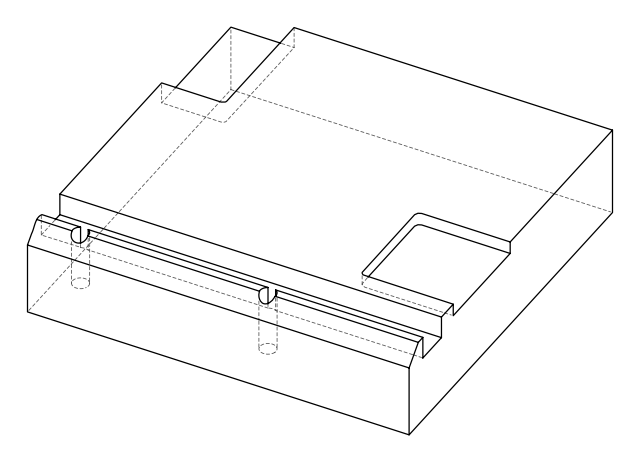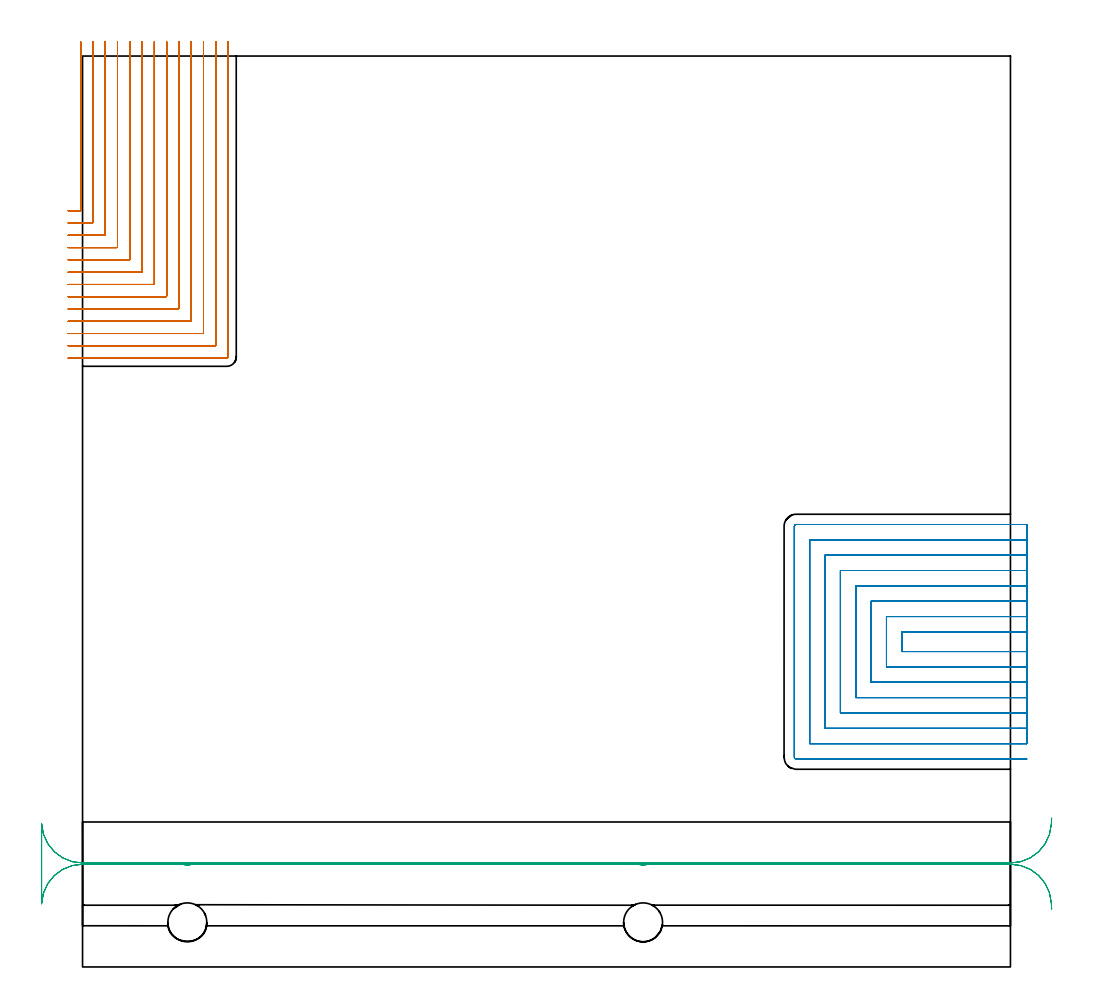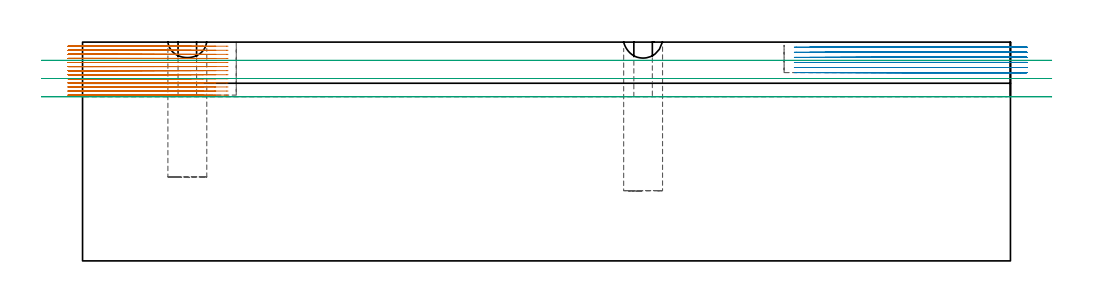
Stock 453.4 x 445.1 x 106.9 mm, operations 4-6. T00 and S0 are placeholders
(PLAN: 6 operations, 4 tool changes, 128.8 min)
(1 INDEXABLE_INSERT_DRILL_BLIND_HOLE_FROM_SOLID | STEP1POCKET | NXT0302_009 | 0.27 min | 18672 mm3)
(2 INDEXABLE_INSERT_DRILL_BLIND_HOLE_FROM_SOLID_1 | STEP1POCKET_1 | NXT0302_009 | 0.3 min | 20567 mm3)
(3 AREA_MILL | FG_CHAMFER_SURFACE | UGT0205_001 | 28.78 min | 90877 mm3)
(4 MILL_CORNER_NOTCH_RECTANGULAR | CORNER_NOTCH_RECTANGULAR | NXT0201_009 | Follow Part, ap 2, ae 75% | 59.23 min | 294795 mm3)
(5 MILL_SLOT | SLOT_PARTIAL_RECTANGULAR | NXT0201_013 | Follow Part, ap 2.5, ae 75% | 33.77 min | 205102 mm3)
(6 MILL_RECTANGULAR_SLOT | SLOT_RECTANGULAR | UGT0201_019 | Follow Part, ap 10, ae 75% | 6.49 min | 491224 mm3)
(TOOL NXT0302_009 | Index. Insert Drill 19mm [880-D1900L25-05] | D19 PA176 FL95 Z2)
(TOOL UGT0205_001 | Chamfer Mill 20 x 3 x 45 deg. | D20 FL50 Z2)
(TOOL NXT0201_009 | ENDMILL 8mm [2P460-0800-NA 1630] | D8 FL26 Z6)
(TOOL NXT0201_013 | ENDMILL 10mm | D10 FL30 Z4)
(TOOL UGT0201_019 | End mill 40 mm | D40 FL63 Z6)
(OP 4 MILL_CORNER_NOTCH_RECTANGULAR)
G17 G21 G94 G90
T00 M6
G54
G17 G0 G90 X-7. Y369.5 S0 M3
G43 Z116.901 H1
Z104.908
G94 G1 X-4. F250.
X-1.294 F500.
G3 X-0.9 Y369.894 R0.4
G1 Y448.997
Y451.997 F250.
G0 Z116.901
X-7. Y363.5
Z104.908
G1 X-4.
X4.705 F500.
G3 X5.1 Y363.895 R0.4
G1 Y449.1
Y452.1 F250.
G0 Z116.901
X-7. Y357.5
Z104.908
G1 X-4.
X10.705 F500.
G3 X11.1 Y357.895 R0.4
G1 Y449.1
Y452.1 F250.
G0 Z116.901
X-7. Y351.5
Z104.908
G1 X-4.
X16.705 F500.
G3 X17.1 Y351.895 R0.4
G1 Y449.1
Y452.1 F250.
G0 Z116.901
X-7. Y345.5
Z104.908
G1 X-4.
X22.705 F500.
G3 X23.1 Y345.895 R0.4
G1 Y449.1
Y452.1 F250.
G0 Z116.901
X-7. Y339.5
Z104.908
G1 X-4.
X28.705 F500.
G3 X29.1 Y339.895 R0.4
G1 Y449.1
Y452.1 F250.
G0 Z116.901
X-7. Y333.5
Z104.908
G1 X-4.
X34.704 F500.
G3 X35.1 Y333.896 R0.4
G1 Y449.1
Y452.1 F250.
G0 Z116.901
X-7. Y327.5
Z104.908
G1 X-4.
X40.704 F500.
G3 X41.1 Y327.896 R0.4
G1 Y449.1
Y452.1 F250.
G0 Z116.901
X-7. Y321.5
Z104.908
G1 X-4.
X46.704 F500.
G3 X47.1 Y321.896 R0.4
G1 Y449.1
Y452.1 F250.
G0 Z116.901
X-7. Y315.5
Z104.908
G1 X-4.
X52.704 F500.
G3 X53.1 Y315.896 R0.4
G1 Y449.1
Y452.1 F250.
G0 Z116.901
X-7. Y309.5
Z104.908
G1 X-4.
X58.703 F500.
G3 X59.1 Y309.897 R0.4
G1 Y449.1
Y452.1 F250.
G0 Z116.901
X-7. Y303.5
Z104.908
G1 X-4.
X64.703 F500.
G3 X65.1 Y303.897 R0.4
G1 Y449.1
Y452.1 F250.
G0 Z116.901
X-7. Y297.5
Z104.908
G1 X-4.
X70.5 F500.
G3 X71.1 Y298.1 R0.6
G1 Y449.1
Y452.1 F250.
G0 Z116.901
X-7. Y369.5
Z102.916
G1 X-4.
X-1.294 F500.
G3 X-0.9 Y369.894 R0.4
G1 Y448.997
Y451.997 F250.
G0 Z116.901
X-7. Y363.5
Z102.916
G1 X-4.
X4.705 F500.
G3 X5.1 Y363.895 R0.4
G1 Y449.1
Y452.1 F250.
G0 Z116.901
X-7. Y357.5
Z102.916
G1 X-4.
X10.705 F500.
G3 X11.1 Y357.895 R0.4
G1 Y449.1
Y452.1 F250.
G0 Z116.901
X-7. Y351.5
Z102.916
G1 X-4.
X16.705 F500.
G3 X17.1 Y351.895 R0.4
G1 Y449.1
Y452.1 F250.
G0 Z116.901
X-7. Y345.5
Z102.916
G1 X-4.
X22.705 F500.
G3 X23.1 Y345.895 R0.4
G1 Y449.1
Y452.1 F250.
G0 Z116.901
X-7. Y339.5
Z102.916
G1 X-4.
X28.705 F500.
G3 X29.1 Y339.895 R0.4
G1 Y449.1
Y452.1 F250.
G0 Z116.901
X-7. Y333.5
Z102.916
G1 X-4.
X34.704 F500.
G3 X35.1 Y333.896 R0.4
G1 Y449.1
Y452.1 F250.
G0 Z116.901
X-7. Y327.5
Z102.916
G1 X-4.
X40.704 F500.
G3 X41.1 Y327.896 R0.4
G1 Y449.1
Y452.1 F250.
G0 Z116.901
X-7. Y321.5
Z102.916
G1 X-4.
X46.704 F500.
G3 X47.1 Y321.896 R0.4
G1 Y449.1
Y452.1 F250.
G0 Z116.901
X-7. Y315.5
Z102.916
G1 X-4.
X52.704 F500.
G3 X53.1 Y315.896 R0.4
G1 Y449.1
Y452.1 F250.
G0 Z116.901
X-7. Y309.5
Z102.916
G1 X-4.
X58.703 F500.
G3 X59.1 Y309.897 R0.4
G1 Y449.1
Y452.1 F250.
G0 Z116.901
X-7. Y303.5
Z102.916
G1 X-4.
X64.703 F500.
G3 X65.1 Y303.897 R0.4
G1 Y449.1
Y452.1 F250.
G0 Z116.901
X-7. Y297.5
Z102.916
G1 X-4.
X70.5 F500.
G3 X71.1 Y298.1 R0.6
G1 Y449.1
Y452.1 F250.
G0 Z116.901
X-7. Y369.5
Z100.924
G1 X-4.
X-1.294 F500.
G3 X-0.9 Y369.894 R0.4
G1 Y448.997
Y451.997 F250.
G0 Z116.901
X-7. Y363.5
Z100.924
G1 X-4.
X4.705 F500.
G3 X5.1 Y363.895 R0.4
G1 Y449.1
Y452.1 F250.
G0 Z116.901
X-7. Y357.5
Z100.924
G1 X-4.
X10.705 F500.
G3 X11.1 Y357.895 R0.4
G1 Y449.1
Y452.1 F250.
G0 Z116.901
X-7. Y351.5
Z100.924
G1 X-4.
X16.705 F500.
G3 X17.1 Y351.895 R0.4
G1 Y449.1
Y452.1 F250.
G0 Z116.901
X-7. Y345.5
Z100.924
G1 X-4.
X22.705 F500.
G3 X23.1 Y345.895 R0.4
G1 Y449.1
Y452.1 F250.
G0 Z116.901
X-7. Y339.5
Z100.924
G1 X-4.
X28.705 F500.
G3 X29.1 Y339.895 R0.4
G1 Y449.1
Y452.1 F250.
G0 Z116.901
X-7. Y333.5
Z100.924
G1 X-4.
X34.704 F500.
G3 X35.1 Y333.896 R0.4
G1 Y449.1
Y452.1 F250.
G0 Z116.901
X-7. Y327.5
Z100.924
G1 X-4.
X40.704 F500.
G3 X41.1 Y327.896 R0.4
G1 Y449.1
Y452.1 F250.
G0 Z116.901
X-7. Y321.5
Z100.924
G1 X-4.
X46.704 F500.
G3 X47.1 Y321.896 R0.4
G1 Y449.1
Y452.1 F250.
G0 Z116.901
X-7. Y315.5
Z100.924
G1 X-4.
X52.704 F500.
G3 X53.1 Y315.896 R0.4
G1 Y449.1
Y452.1 F250.
G0 Z116.901
X-7. Y309.5
Z100.924
G1 X-4.
X58.703 F500.
G3 X59.1 Y309.897 R0.4
G1 Y449.1
Y452.1 F250.
G0 Z116.901
X-7. Y303.5
Z100.924
G1 X-4.
X64.703 F500.
G3 X65.1 Y303.897 R0.4
G1 Y449.1
Y452.1 F250.
G0 Z116.901
X-7. Y297.5
Z100.924
G1 X-4.
X70.5 F500.
G3 X71.1 Y298.1 R0.6
G1 Y449.1
Y452.1 F250.
G0 Z116.901
X-7. Y369.5
Z98.931
G1 X-4.
X-1.294 F500.
G3 X-0.9 Y369.894 R0.4
G1 Y448.997
Y451.997 F250.
G0 Z116.901
X-7. Y363.5
Z98.931
G1 X-4.
X4.705 F500.
G3 X5.1 Y363.895 R0.4
G1 Y449.1
Y452.1 F250.
G0 Z116.901
X-7. Y357.5
Z98.931
G1 X-4.
X10.705 F500.
G3 X11.1 Y357.895 R0.4
G1 Y449.1
Y452.1 F250.
G0 Z116.901
X-7. Y351.5
Z98.931
G1 X-4.
X16.705 F500.
G3 X17.1 Y351.895 R0.4
G1 Y449.1
Y452.1 F250.
G0 Z116.901
X-7. Y345.5
Z98.931
G1 X-4.
X22.705 F500.
G3 X23.1 Y345.895 R0.4
G1 Y449.1
Y452.1 F250.
G0 Z116.901
X-7. Y339.5
Z98.931
G1 X-4.
X28.705 F500.
G3 X29.1 Y339.895 R0.4
G1 Y449.1
Y452.1 F250.
G0 Z116.901
X-7. Y333.5
Z98.931
G1 X-4.
X34.704 F500.
G3 X35.1 Y333.896 R0.4
G1 Y449.1
Y452.1 F250.
G0 Z116.901
X-7. Y327.5
Z98.931
G1 X-4.
X40.704 F500.
G3 X41.1 Y327.896 R0.4
G1 Y449.1
Y452.1 F250.
G0 Z116.901
X-7. Y321.5
Z98.931
G1 X-4.
X46.704 F500.
G3 X47.1 Y321.896 R0.4
G1 Y449.1
Y452.1 F250.
G0 Z116.901
X-7. Y315.5
Z98.931
G1 X-4.
X52.704 F500.
G3 X53.1 Y315.896 R0.4
G1 Y449.1
Y452.1 F250.
G0 Z116.901
X-7. Y309.5
Z98.931
G1 X-4.
X58.703 F500.
G3 X59.1 Y309.897 R0.4
G1 Y449.1
Y452.1 F250.
G0 Z116.901
X-7. Y303.5
Z98.931
G1 X-4.
X64.703 F500.
G3 X65.1 Y303.897 R0.4
G1 Y449.1
Y452.1 F250.
G0 Z116.901
X-7. Y297.5
Z98.931
G1 X-4.
X70.5 F500.
G3 X71.1 Y298.1 R0.6
G1 Y449.1
Y452.1 F250.
G0 Z116.901
X-7. Y369.5
Z96.939
G1 X-4.
X-1.294 F500.
G3 X-0.9 Y369.894 R0.4
G1 Y448.997
Y451.997 F250.
G0 Z116.901
X-7. Y363.5
Z96.939
G1 X-4.
X4.705 F500.
G3 X5.1 Y363.895 R0.4
G1 Y449.1
Y452.1 F250.
G0 Z116.901
X-7. Y357.5
Z96.939
G1 X-4.
X10.705 F500.
G3 X11.1 Y357.895 R0.4
G1 Y449.1
Y452.1 F250.
G0 Z116.901
X-7. Y351.5
Z96.939
G1 X-4.
X16.705 F500.
G3 X17.1 Y351.895 R0.4
G1 Y449.1
Y452.1 F250.
G0 Z116.901
X-7. Y345.5
Z96.939
G1 X-4.
X22.705 F500.
G3 X23.1 Y345.895 R0.4
G1 Y449.1
Y452.1 F250.
G0 Z116.901
X-7. Y339.5
Z96.939
G1 X-4.
X28.705 F500.
G3 X29.1 Y339.895 R0.4
G1 Y449.1
Y452.1 F250.
G0 Z116.901
X-7. Y333.5
Z96.939
G1 X-4.
X34.704 F500.
G3 X35.1 Y333.896 R0.4
G1 Y449.1
Y452.1 F250.
G0 Z116.901
X-7. Y327.5
Z96.939
G1 X-4.
X40.704 F500.
G3 X41.1 Y327.896 R0.4
G1 Y449.1
Y452.1 F250.
G0 Z116.901
X-7. Y321.5
Z96.939
G1 X-4.
X46.704 F500.
G3 X47.1 Y321.896 R0.4
G1 Y449.1
Y452.1 F250.
G0 Z116.901
X-7. Y315.5
Z96.939
G1 X-4.
X52.704 F500.
G3 X53.1 Y315.896 R0.4
G1 Y449.1
Y452.1 F250.
G0 Z116.901
X-7. Y309.5
Z96.939
G1 X-4.
X58.703 F500.
G3 X59.1 Y309.897 R0.4
G1 Y449.1
Y452.1 F250.
G0 Z116.901
X-7. Y303.5
Z96.939
G1 X-4.
X64.703 F500.
G3 X65.1 Y303.897 R0.4
G1 Y449.1
Y452.1 F250.
G0 Z116.901
X-7. Y297.5
Z96.939
G1 X-4.
X70.5 F500.
G3 X71.1 Y298.1 R0.6
G1 Y449.1
Y452.1 F250.
G0 Z116.901
X-7. Y369.5
Z94.947
G1 X-4.
X-1.294 F500.
G3 X-0.9 Y369.894 R0.4
G1 Y448.997
Y451.997 F250.
G0 Z116.901
X-7. Y363.5
Z94.947
G1 X-4.
X4.705 F500.
G3 X5.1 Y363.895 R0.4
G1 Y449.1
Y452.1 F250.
G0 Z116.901
X-7. Y357.5
Z94.947
G1 X-4.
X10.705 F500.
G3 X11.1 Y357.895 R0.4
G1 Y449.1
Y452.1 F250.
G0 Z116.901
X-7. Y351.5
Z94.947
G1 X-4.
X16.705 F500.
G3 X17.1 Y351.895 R0.4
G1 Y449.1
Y452.1 F250.
G0 Z116.901
X-7. Y345.5
Z94.947
G1 X-4.
X22.705 F500.
G3 X23.1 Y345.895 R0.4
G1 Y449.1
Y452.1 F250.
G0 Z116.901
X-7. Y339.5
Z94.947
G1 X-4.
X28.705 F500.
G3 X29.1 Y339.895 R0.4
G1 Y449.1
Y452.1 F250.
G0 Z116.901
X-7. Y333.5
Z94.947
G1 X-4.
X34.704 F500.
G3 X35.1 Y333.896 R0.4
G1 Y449.1
Y452.1 F250.
G0 Z116.901
X-7. Y327.5
Z94.947
G1 X-4.
X40.704 F500.
G3 X41.1 Y327.896 R0.4
G1 Y449.1
Y452.1 F250.
G0 Z116.901
X-7. Y321.5
Z94.947
G1 X-4.
X46.704 F500.
G3 X47.1 Y321.896 R0.4
G1 Y449.1
Y452.1 F250.
G0 Z116.901
X-7. Y315.5
Z94.947
G1 X-4.
X52.704 F500.
G3 X53.1 Y315.896 R0.4
G1 Y449.1
Y452.1 F250.
G0 Z116.901
X-7. Y309.5
Z94.947
G1 X-4.
X58.703 F500.
G3 X59.1 Y309.897 R0.4
G1 Y449.1
Y452.1 F250.
G0 Z116.901
X-7. Y303.5
Z94.947
G1 X-4.
X64.703 F500.
G3 X65.1 Y303.897 R0.4
G1 Y449.1
Y452.1 F250.
G0 Z116.901
X-7. Y297.5
Z94.947
G1 X-4.
X70.5 F500.
G3 X71.1 Y298.1 R0.6
G1 Y449.1
Y452.1 F250.
G0 Z116.901
X-7. Y369.5
Z92.954
G1 X-4.
X-1.294 F500.
G3 X-0.9 Y369.894 R0.4
G1 Y448.997
Y451.997 F250.
G0 Z116.901
X-7. Y363.5
Z92.954
G1 X-4.
X4.705 F500.
G3 X5.1 Y363.895 R0.4
G1 Y449.1
Y452.1 F250.
G0 Z116.901
X-7. Y357.5
Z92.954
G1 X-4.
X10.705 F500.
G3 X11.1 Y357.895 R0.4
G1 Y449.1
Y452.1 F250.
G0 Z116.901
X-7. Y351.5
Z92.954
G1 X-4.
X16.705 F500.
G3 X17.1 Y351.895 R0.4
G1 Y449.1
Y452.1 F250.
G0 Z116.901
X-7. Y345.5
Z92.954
G1 X-4.
X22.705 F500.
G3 X23.1 Y345.895 R0.4
G1 Y449.1
Y452.1 F250.
G0 Z116.901
X-7. Y339.5
Z92.954
G1 X-4.
X28.705 F500.
G3 X29.1 Y339.895 R0.4
G1 Y449.1
Y452.1 F250.
G0 Z116.901
X-7. Y333.5
Z92.954
G1 X-4.
X34.704 F500.
G3 X35.1 Y333.896 R0.4
G1 Y449.1
Y452.1 F250.
G0 Z116.901
X-7. Y327.5
Z92.954
G1 X-4.
X40.704 F500.
G3 X41.1 Y327.896 R0.4
G1 Y449.1
Y452.1 F250.
G0 Z116.901
X-7. Y321.5
Z92.954
G1 X-4.
X46.704 F500.
G3 X47.1 Y321.896 R0.4
G1 Y449.1
Y452.1 F250.
G0 Z116.901
X-7. Y315.5
Z92.954
G1 X-4.
X52.704 F500.
G3 X53.1 Y315.896 R0.4
G1 Y449.1
Y452.1 F250.
G0 Z116.901
X-7. Y309.5
Z92.954
G1 X-4.
X58.703 F500.
G3 X59.1 Y309.897 R0.4
G1 Y449.1
Y452.1 F250.
G0 Z116.901
X-7. Y303.5
Z92.954
G1 X-4.
X64.703 F500.
G3 X65.1 Y303.897 R0.4
G1 Y449.1
Y452.1 F250.
G0 Z116.901
X-7. Y297.5
Z92.954
G1 X-4.
X70.5 F500.
G3 X71.1 Y298.1 R0.6
G1 Y449.1
Y452.1 F250.
G0 Z116.901
X-7. Y369.5
Z90.962
G1 X-4.
X-1.294 F500.
G3 X-0.9 Y369.894 R0.4
G1 Y448.997
Y451.997 F250.
G0 Z116.901
X-7. Y363.5
Z90.962
G1 X-4.
X4.705 F500.
G3 X5.1 Y363.895 R0.4
G1 Y449.1
Y452.1 F250.
G0 Z116.901
X-7. Y357.5
Z90.962
G1 X-4.
X10.705 F500.
G3 X11.1 Y357.895 R0.4
G1 Y449.1
Y452.1 F250.
G0 Z116.901
X-7. Y351.5
Z90.962
G1 X-4.
X16.705 F500.
G3 X17.1 Y351.895 R0.4
G1 Y449.1
Y452.1 F250.
G0 Z116.901
X-7. Y345.5
Z90.962
G1 X-4.
X22.705 F500.
G3 X23.1 Y345.895 R0.4
G1 Y449.1
Y452.1 F250.
G0 Z116.901
X-7. Y339.5
Z90.962
G1 X-4.
X28.705 F500.
G3 X29.1 Y339.895 R0.4
G1 Y449.1
Y452.1 F250.
G0 Z116.901
X-7. Y333.5
Z90.962
G1 X-4.
X34.704 F500.
G3 X35.1 Y333.896 R0.4
G1 Y449.1
Y452.1 F250.
G0 Z116.901
X-7. Y327.5
Z90.962
G1 X-4.
X40.704 F500.
G3 X41.1 Y327.896 R0.4
G1 Y449.1
Y452.1 F250.
G0 Z116.901
X-7. Y321.5
Z90.962
G1 X-4.
X46.704 F500.
G3 X47.1 Y321.896 R0.4
G1 Y449.1
Y452.1 F250.
G0 Z116.901
X-7. Y315.5
Z90.962
G1 X-4.
X52.704 F500.
G3 X53.1 Y315.896 R0.4
G1 Y449.1
Y452.1 F250.
G0 Z116.901
X-7. Y309.5
Z90.962
G1 X-4.
X58.703 F500.
G3 X59.1 Y309.897 R0.4
G1 Y449.1
Y452.1 F250.
G0 Z116.901
X-7. Y303.5
Z90.962
G1 X-4.
X64.703 F500.
G3 X65.1 Y303.897 R0.4
G1 Y449.1
Y452.1 F250.
G0 Z116.901
X-7. Y297.5
Z90.962
G1 X-4.
X70.5 F500.
G3 X71.1 Y298.1 R0.6
G1 Y449.1
Y452.1 F250.
G0 Z116.901
X-7. Y369.5
Z88.969
G1 X-4.
X-1.294 F500.
G3 X-0.9 Y369.894 R0.4
G1 Y448.997
Y451.997 F250.
G0 Z116.901
X-7. Y363.5
Z88.969
G1 X-4.
X4.705 F500.
G3 X5.1 Y363.895 R0.4
G1 Y449.1
Y452.1 F250.
G0 Z116.901
X-7. Y357.5
Z88.969
G1 X-4.
X10.705 F500.
G3 X11.1 Y357.895 R0.4
G1 Y449.1
Y452.1 F250.
G0 Z116.901
X-7. Y351.5
Z88.969
G1 X-4.
X16.705 F500.
G3 X17.1 Y351.895 R0.4
G1 Y449.1
Y452.1 F250.
G0 Z116.901
X-7. Y345.5
Z88.969
G1 X-4.
X22.705 F500.
G3 X23.1 Y345.895 R0.4
G1 Y449.1
Y452.1 F250.
G0 Z116.901
X-7. Y339.5
Z88.969
G1 X-4.
X28.705 F500.
G3 X29.1 Y339.895 R0.4
G1 Y449.1
Y452.1 F250.
G0 Z116.901
X-7. Y333.5
Z88.969
G1 X-4.
X34.704 F500.
G3 X35.1 Y333.896 R0.4
G1 Y449.1
Y452.1 F250.
G0 Z116.901
X-7. Y327.5
Z88.969
G1 X-4.
X40.704 F500.
G3 X41.1 Y327.896 R0.4
G1 Y449.1
Y452.1 F250.
G0 Z116.901
X-7. Y321.5
Z88.969
G1 X-4.
X46.704 F500.
G3 X47.1 Y321.896 R0.4
G1 Y449.1
Y452.1 F250.
G0 Z116.901
X-7. Y315.5
Z88.969
G1 X-4.
X52.704 F500.
G3 X53.1 Y315.896 R0.4
G1 Y449.1
Y452.1 F250.
G0 Z116.901
X-7. Y309.5
Z88.969
G1 X-4.
X58.703 F500.
G3 X59.1 Y309.897 R0.4
G1 Y449.1
Y452.1 F250.
G0 Z116.901
X-7. Y303.5
Z88.969
G1 X-4.
X64.703 F500.
G3 X65.1 Y303.897 R0.4
G1 Y449.1
Y452.1 F250.
G0 Z116.901
X-7. Y297.5
Z88.969
G1 X-4.
X70.5 F500.
G3 X71.1 Y298.1 R0.6
G1 Y449.1
Y452.1 F250.
G0 Z116.901
X-7. Y369.5
Z86.977
G1 X-4.
X-1.294 F500.
G3 X-0.9 Y369.894 R0.4
G1 Y448.997
Y451.997 F250.
G0 Z116.901
X-7. Y363.5
Z86.977
G1 X-4.
X4.705 F500.
G3 X5.1 Y363.895 R0.4
G1 Y449.1
Y452.1 F250.
G0 Z116.901
X-7. Y357.5
Z86.977
G1 X-4.
X10.705 F500.
G3 X11.1 Y357.895 R0.4
G1 Y449.1
Y452.1 F250.
G0 Z116.901
X-7. Y351.5
Z86.977
G1 X-4.
X16.705 F500.
G3 X17.1 Y351.895 R0.4
G1 Y449.1
Y452.1 F250.
G0 Z116.901
X-7. Y345.5
Z86.977
G1 X-4.
X22.705 F500.
G3 X23.1 Y345.895 R0.4
G1 Y449.1
Y452.1 F250.
G0 Z116.901
X-7. Y339.5
Z86.977
G1 X-4.
X28.705 F500.
G3 X29.1 Y339.895 R0.4
G1 Y449.1
Y452.1 F250.
G0 Z116.901
X-7. Y333.5
Z86.977
G1 X-4.
X34.704 F500.
G3 X35.1 Y333.896 R0.4
G1 Y449.1
Y452.1 F250.
G0 Z116.901
X-7. Y327.5
Z86.977
G1 X-4.
X40.704 F500.
G3 X41.1 Y327.896 R0.4
G1 Y449.1
Y452.1 F250.
G0 Z116.901
X-7. Y321.5
Z86.977
G1 X-4.
X46.704 F500.
G3 X47.1 Y321.896 R0.4
G1 Y449.1
Y452.1 F250.
G0 Z116.901
X-7. Y315.5
Z86.977
G1 X-4.
X52.704 F500.
G3 X53.1 Y315.896 R0.4
G1 Y449.1
Y452.1 F250.
G0 Z116.901
X-7. Y309.5
Z86.977
G1 X-4.
X58.703 F500.
G3 X59.1 Y309.897 R0.4
G1 Y449.1
Y452.1 F250.
G0 Z116.901
X-7. Y303.5
Z86.977
G1 X-4.
X64.703 F500.
G3 X65.1 Y303.897 R0.4
G1 Y449.1
Y452.1 F250.
G0 Z116.901
X-7. Y297.5
Z86.977
G1 X-4.
X70.5 F500.
G3 X71.1 Y298.1 R0.6
G1 Y449.1
Y452.1 F250.
G0 Z116.901
X-7. Y369.5
Z84.985
G1 X-4.
X-1.294 F500.
G3 X-0.9 Y369.894 R0.4
G1 Y448.997
Y451.997 F250.
G0 Z116.901
X-7. Y363.5
Z84.985
G1 X-4.
X4.705 F500.
G3 X5.1 Y363.895 R0.4
G1 Y449.1
Y452.1 F250.
G0 Z116.901
X-7. Y357.5
Z84.985
G1 X-4.
X10.705 F500.
G3 X11.1 Y357.895 R0.4
G1 Y449.1
Y452.1 F250.
G0 Z116.901
X-7. Y351.5
Z84.985
G1 X-4.
X16.705 F500.
G3 X17.1 Y351.895 R0.4
G1 Y449.1
Y452.1 F250.
G0 Z116.901
X-7. Y345.5
Z84.985
G1 X-4.
X22.705 F500.
G3 X23.1 Y345.895 R0.4
G1 Y449.1
Y452.1 F250.
G0 Z116.901
X-7. Y339.5
Z84.985
G1 X-4.
X28.705 F500.
G3 X29.1 Y339.896 R0.4
G1 Y449.1
Y452.1 F250.
G0 Z116.901
X-7. Y333.5
Z84.985
G1 X-4.
X34.704 F500.
G3 X35.1 Y333.896 R0.4
G1 Y449.1
Y452.1 F250.
G0 Z116.901
X-7. Y327.5
Z84.985
G1 X-4.
X40.704 F500.
G3 X41.1 Y327.896 R0.4
G1 Y449.1
Y452.1 F250.
G0 Z116.901
X-7. Y321.5
Z84.985
G1 X-4.
X46.704 F500.
G3 X47.1 Y321.896 R0.4
G1 Y449.1
Y452.1 F250.
G0 Z116.901
X-7. Y315.5
Z84.985
G1 X-4.
X52.704 F500.
G3 X53.1 Y315.896 R0.4
G1 Y449.1
Y452.1 F250.
G0 Z116.901
X-7. Y309.5
Z84.985
G1 X-4.
X58.703 F500.
G3 X59.1 Y309.897 R0.4
G1 Y449.1
Y452.1 F250.
G0 Z116.901
X-7. Y303.5
Z84.985
G1 X-4.
X64.703 F500.
G3 X65.1 Y303.897 R0.4
G1 Y449.1
Y452.1 F250.
G0 Z116.901
X-7. Y297.5
Z84.985
G1 X-4.
X70.5 F500.
G3 X71.1 Y298.1 R0.6
G1 Y449.1
Y452.1 F250.
G0 Z116.901
X-7. Y369.5
Z82.992
G1 X-4.
X-1.294 F500.
G3 X-0.9 Y369.894 R0.4
G1 Y448.997
Y451.997 F250.
G0 Z116.901
X-7. Y363.5
Z82.992
G1 X-4.
X4.705 F500.
G3 X5.1 Y363.895 R0.4
G1 Y449.1
Y452.1 F250.
G0 Z116.901
X-7. Y357.5
Z82.992
G1 X-4.
X10.705 F500.
G3 X11.1 Y357.895 R0.4
G1 Y449.1
Y452.1 F250.
G0 Z116.901
X-7. Y351.5
Z82.992
G1 X-4.
X16.705 F500.
G3 X17.1 Y351.895 R0.4
G1 Y449.1
Y452.1 F250.
G0 Z116.901
X-7. Y345.5
Z82.992
G1 X-4.
X22.705 F500.
G3 X23.1 Y345.895 R0.4
G1 Y449.1
Y452.1 F250.
G0 Z116.901
X-7. Y339.5
Z82.992
G1 X-4.
X28.705 F500.
G3 X29.1 Y339.895 R0.4
G1 Y449.1
Y452.1 F250.
G0 Z116.901
X-7. Y333.5
Z82.992
G1 X-4.
X34.704 F500.
G3 X35.1 Y333.896 R0.4
G1 Y449.1
Y452.1 F250.
G0 Z116.901
X-7. Y327.5
Z82.992
G1 X-4.
X40.704 F500.
G3 X41.1 Y327.896 R0.4
G1 Y449.1
Y452.1 F250.
G0 Z116.901
X-7. Y321.5
Z82.992
G1 X-4.
X46.704 F500.
G3 X47.1 Y321.896 R0.4
G1 Y449.1
Y452.1 F250.
G0 Z116.901
X-7. Y315.5
Z82.992
G1 X-4.
X52.704 F500.
G3 X53.1 Y315.896 R0.4
G1 Y449.1
Y452.1 F250.
G0 Z116.901
X-7. Y309.5
Z82.992
G1 X-4.
X58.703 F500.
G3 X59.1 Y309.897 R0.4
G1 Y449.1
Y452.1 F250.
G0 Z116.901
X-7. Y303.5
Z82.992
G1 X-4.
X64.703 F500.
G3 X65.1 Y303.897 R0.4
G1 Y449.1
Y452.1 F250.
G0 Z116.901
X-7. Y297.5
Z82.992
G1 X-4.
X70.5 F500.
G3 X71.1 Y298.1 R0.6
G1 Y449.1
Y452.1 F250.
G0 Z116.901
X-7. Y369.5
Z81.
G1 X-4.
X-1.294 F500.
G3 X-0.9 Y369.894 R0.4
G1 Y448.997
Y451.997 F250.
G0 Z116.901
X-7. Y363.5
Z81.
G1 X-4.
X4.705 F500.
G3 X5.1 Y363.895 R0.4
G1 Y449.1
Y452.1 F250.
G0 Z116.901
X-7. Y357.5
Z81.
G1 X-4.
X10.705 F500.
G3 X11.1 Y357.895 R0.4
G1 Y449.1
Y452.1 F250.
G0 Z116.901
X-7. Y351.5
Z81.
G1 X-4.
X16.705 F500.
G3 X17.1 Y351.895 R0.4
G1 Y449.1
Y452.1 F250.
G0 Z116.901
X-7. Y345.5
Z81.
G1 X-4.
X22.705 F500.
G3 X23.1 Y345.895 R0.4
G1 Y449.1
Y452.1 F250.
G0 Z116.901
X-7. Y339.5
Z81.
G1 X-4.
X28.705 F500.
G3 X29.1 Y339.895 R0.4
G1 Y449.1
Y452.1 F250.
G0 Z116.901
X-7. Y333.5
Z81.
G1 X-4.
X34.704 F500.
G3 X35.1 Y333.896 R0.4
G1 Y449.1
Y452.1 F250.
G0 Z116.901
X-7. Y327.5
Z81.
G1 X-4.
X40.704 F500.
G3 X41.1 Y327.896 R0.4
G1 Y449.1
Y452.1 F250.
G0 Z116.901
X-7. Y321.5
Z81.
G1 X-4.
X46.704 F500.
G3 X47.1 Y321.896 R0.4
G1 Y449.1
Y452.1 F250.
G0 Z116.901
X-7. Y315.5
Z81.
G1 X-4.
X52.704 F500.
G3 X53.1 Y315.896 R0.4
G1 Y449.1
Y452.1 F250.
G0 Z116.901
X-7. Y309.5
Z81.
G1 X-4.
X58.703 F500.
G3 X59.1 Y309.897 R0.4
G1 Y449.1
Y452.1 F250.
G0 Z116.901
X-7. Y303.5
Z81.
G1 X-4.
X64.703 F500.
G3 X65.1 Y303.897 R0.4
G1 Y449.1
Y452.1 F250.
G0 Z116.901
X-7. Y297.5
Z81.
G1 X-4.
X70.5 F500.
G3 X71.1 Y298.1 R0.6
G1 Y449.1
Y452.1 F250.
G0 Z116.901
M5
M2
(OP 5 MILL_SLOT)
G17 G21 G94 G90
T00 M6
G54
G17 G0 G90 X461.4 Y163.7 S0 M3
G43 Z116.901 H0
Z104.417
G94 G1 X458.4 F250.
X400.3 F500.
Y154.1
X458.4
X461.4 F250.
Y171.2
X458.4
X392.8 F500.
Y146.6
X458.4
X461.4 F250.
Y178.7
X458.4
X385.3 F500.
Y139.1
X458.4
X461.4 F250.
Y186.2
X458.4
X377.8 F500.
Y131.6
X458.4
X461.4 F250.
Y193.7
X458.4
X370.3 F500.
Y124.1
X458.4
X461.4 F250.
Y201.2
X458.4
X362.8 F500.
Y116.6
X458.4
X461.4 F250.
Y208.7
X458.4
X355.3 F500.
Y109.1
X458.4
X461.4 F250.
Y216.2
X458.4
X348.7 F500.
G3 X347.8 Y215.3 R0.9
G1 Y102.5
G3 X348.7 Y101.6 R0.9
G1 X458.4
X461.4 F250.
G0 Y163.7 Z101.934
G1 X458.4
X400.3 F500.
Y154.1
X458.4
X461.4 F250.
Y171.2
X458.4
X392.8 F500.
Y146.6
X458.4
X461.4 F250.
Y178.7
X458.4
X385.3 F500.
Y139.1
X458.4
X461.4 F250.
Y186.2
X458.4
X377.8 F500.
Y131.6
X458.4
X461.4 F250.
Y193.7
X458.4
X370.3 F500.
Y124.1
X458.4
X461.4 F250.
Y201.2
X458.4
X362.8 F500.
Y116.6
X458.4
X461.4 F250.
Y208.7
X458.4
X355.3 F500.
Y109.1
X458.4
X461.4 F250.
Y216.2
X458.4
X348.7 F500.
G3 X347.8 Y215.3 R0.9
G1 Y102.5
G3 X348.7 Y101.6 R0.9
G1 X458.4
X461.4 F250.
G0 Y163.7 Z99.45
G1 X458.4
X400.3 F500.
Y154.1
X458.4
X461.4 F250.
Y171.2
X458.4
X392.8 F500.
Y146.6
X458.4
X461.4 F250.
Y178.7
X458.4
X385.3 F500.
Y139.1
X458.4
X461.4 F250.
Y186.2
X458.4
X377.8 F500.
Y131.6
X458.4
X461.4 F250.
Y193.7
X458.4
X370.3 F500.
Y124.1
X458.4
X461.4 F250.
Y201.2
X458.4
X362.8 F500.
Y116.6
X458.4
X461.4 F250.
Y208.7
X458.4
X355.3 F500.
Y109.1
X458.4
X461.4 F250.
Y216.2
X458.4
X348.7 F500.
G3 X347.8 Y215.3 R0.9
G1 Y102.5
G3 X348.7 Y101.6 R0.9
G1 X458.4
X461.4 F250.
G0 Y163.7 Z96.967
G1 X458.4
X400.3 F500.
Y154.1
X458.4
X461.4 F250.
Y171.2
X458.4
X392.8 F500.
Y146.6
X458.4
X461.4 F250.
Y178.7
X458.4
X385.3 F500.
Y139.1
X458.4
X461.4 F250.
Y186.2
X458.4
X377.8 F500.
Y131.6
X458.4
X461.4 F250.
Y193.7
X458.4
X370.3 F500.
Y124.1
X458.4
X461.4 F250.
Y201.2
X458.4
X362.8 F500.
Y116.6
X458.4
X461.4 F250.
Y208.7
X458.4
X355.3 F500.
Y109.1
X458.4
X461.4 F250.
Y216.2
X458.4
X348.7 F500.
G3 X347.8 Y215.3 R0.9
G1 Y102.5
G3 X348.7 Y101.6 R0.9
G1 X458.4
X461.4 F250.
G0 Y163.7 Z94.483
G1 X458.4
X400.3 F500.
Y154.1
X458.4
X461.4 F250.
Y171.2
X458.4
X392.8 F500.
Y146.6
X458.4
X461.4 F250.
Y178.7
X458.4
X385.3 F500.
Y139.1
X458.4
X461.4 F250.
Y186.2
X458.4
X377.8 F500.
Y131.6
X458.4
X461.4 F250.
Y193.7
X458.4
X370.3 F500.
Y124.1
X458.4
X461.4 F250.
Y201.2
X458.4
X362.8 F500.
Y116.6
X458.4
X461.4 F250.
Y208.7
X458.4
X355.3 F500.
Y109.1
X458.4
X461.4 F250.
Y216.2
X458.4
X348.7 F500.
G3 X347.8 Y215.3 R0.9
G1 Y102.5
G3 X348.7 Y101.6 R0.9
G1 X458.4
X461.4 F250.
G0 Y163.7 Z92.
G1 X458.4
X400.3 F500.
Y154.1
X458.4
X461.4 F250.
Y171.2
X458.4
X392.8 F500.
Y146.6
X458.4
X461.4 F250.
Y178.7
X458.4
X385.3 F500.
Y139.1
X458.4
X461.4 F250.
Y186.2
X458.4
X377.8 F500.
Y131.6
X458.4
X461.4 F250.
Y193.7
X458.4
X370.3 F500.
Y124.1
X458.4
X461.4 F250.
Y201.2
X458.4
X362.8 F500.
Y116.6
X458.4
X461.4 F250.
Y208.7
X458.4
X355.3 F500.
Y109.1
X458.4
X461.4 F250.
Y216.2
X458.4
X348.7 F500.
G3 X347.8 Y215.3 R0.9
G1 Y102.5
G3 X348.7 Y101.6 R0.9
G1 X458.4
X461.4 F250.
G0 Z116.901
M5
M2
(OP 6 MILL_RECTANGULAR_SLOT)
G17 G21 G94 G90
T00 M6
G54
G17 G0 G90 X473.534 Y72.7 S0 M3
G43 Z116.901 H0
Z98.
G94 G1 X473.37 Y69.705 F250.
G2 X453.4 Y50.8 R20. F500.
G1 X0.
G2 X-19.97 Y69.705 R20.
G1 X-20.
Y31.295
X-19.97
G2 X0. Y50.2 R20.
G1 X46.763
G2 X51.2 Y49.702 R20.
X55.637 Y50.2 R20.
G1 X269.463
G2 X273.9 Y49.702 R20.
X278.337 Y50.2 R20.
G1 X453.4
G2 X473.37 Y31.295 R20.
G1 X473.534 Y28.3 F250.
G0 Y72.7 Z89.1
G1 X473.37 Y69.705
G2 X453.4 Y50.8 R20. F500.
G1 X0.
G2 X-19.97 Y69.705 R20.
G1 X-20.
Y31.295
X-19.97
G2 X0. Y50.2 R20.
G1 X46.763
G2 X51.2 Y49.702 R20.
X55.637 Y50.2 R20.
G1 X269.463
G2 X273.9 Y49.702 R20.
X278.337 Y50.2 R20.
G1 X453.4
G2 X473.37 Y31.295 R20.
G1 X473.534 Y28.3 F250.
G0 Y72.7 Z80.2
G1 X473.37 Y69.705
G2 X453.4 Y50.8 R20. F500.
G1 X0.
G2 X-19.99 Y70.168 R20.
G1 X-20.
Y30.832
X-19.99
G2 X0. Y50.2 R20.
G1 X46.763
G2 X51.2 Y49.702 R20.
X55.637 Y50.2 R20.
G1 X269.463
G2 X273.9 Y49.702 R20.
X278.337 Y50.2 R20.
G1 X453.4
G2 X473.37 Y31.295 R20.
G1 X473.534 Y28.3 F250.
G0 Z116.901
M5
M2
